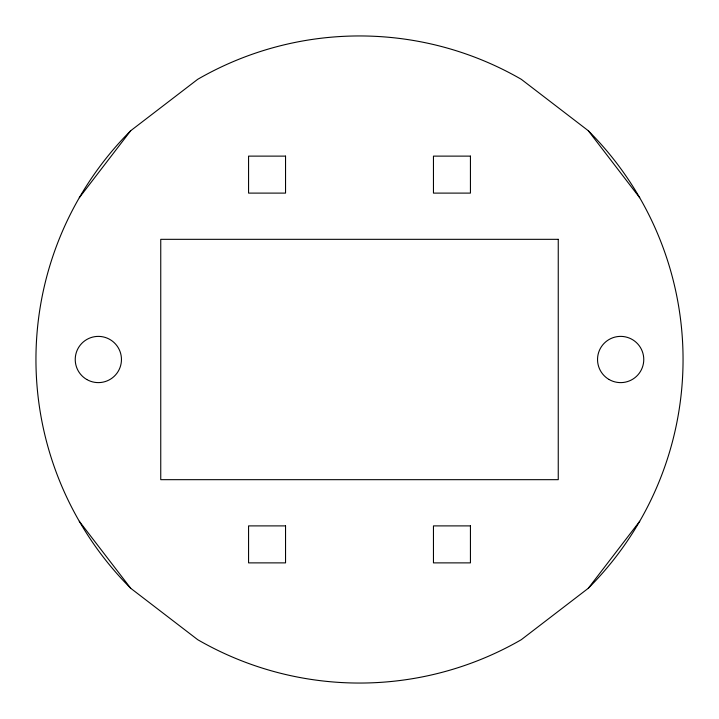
<?xml version="1.0" encoding="UTF-8"?>
<svg xmlns="http://www.w3.org/2000/svg" width="719" height="719" viewBox="0 0 719 719"><rect width="100%" height="100%" fill="white"/><g stroke="black" fill="none" stroke-linecap="round" stroke-linejoin="round"><path stroke-width="1.08" d="M79.297 197.725L130.714 130.714L197.725 79.297A323.55 323.55 0 0 1 521.275 79.297L588.286 130.714L639.703 197.725M79.297 521.275L130.714 588.286L197.725 639.703A323.55 323.55 0 0 0 521.275 639.703L588.286 588.286L639.703 521.275M588.286 130.714A323.55 323.55 0 0 1 588.286 588.286M130.714 588.286A323.55 323.55 0 0 1 130.714 130.714M285.542 156.122L248.567 156.122L248.567 193.105L285.542 193.105L285.542 156.122M470.433 156.122L433.458 156.122L433.458 193.105L470.433 193.105L470.433 156.122M558.25 239.328L160.75 239.328L160.75 479.672L558.25 479.672L558.25 239.328M285.542 525.895L248.567 525.895L248.567 562.878L285.542 562.878L285.542 525.895M470.433 525.895L433.458 525.895L433.458 562.878L470.433 562.878L470.433 525.895M609.092 379.515A23.107 23.107 0 0 0 643.766 359.5A23.107 23.107 0 0 0 609.092 339.485A23.107 23.107 0 0 0 609.092 379.515M86.792 379.515A23.107 23.107 0 0 0 121.457 359.5A23.107 23.107 0 0 0 86.792 339.485A23.107 23.107 0 0 0 86.792 379.515"/></g></svg>
